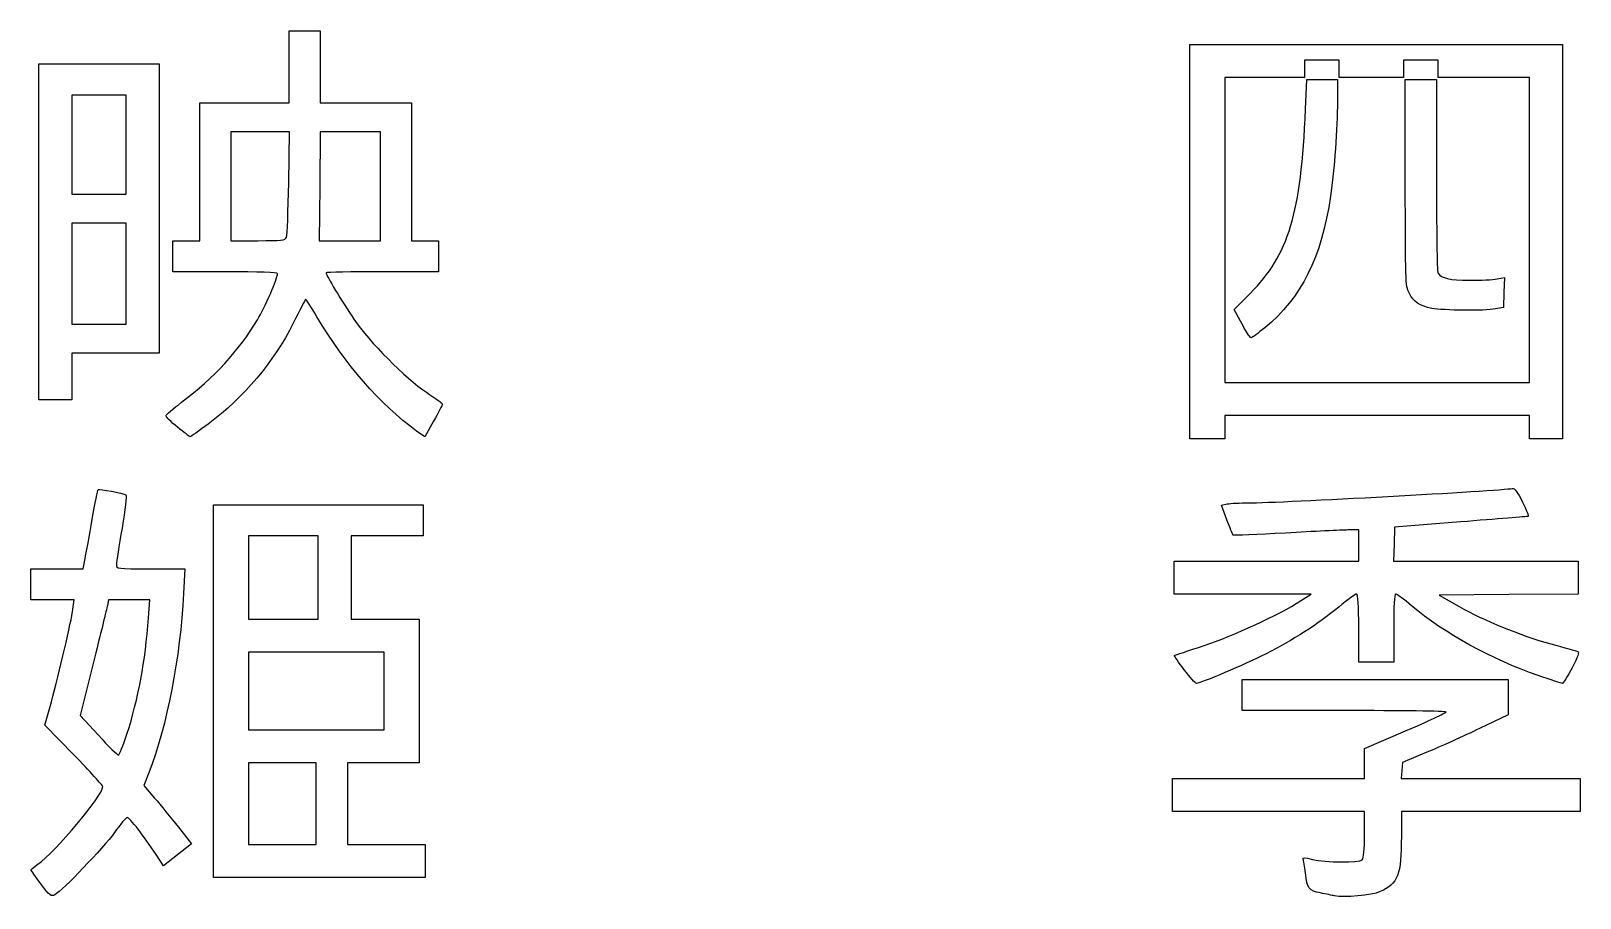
# Model space of a CAD drawing. Extents: x 0 to 38.3, y 0 to 21.4.
import ezdxf

# ---------------------------------------------------------------- set-up
doc = ezdxf.new("R2010")
doc.units = 0
doc.layers.add('Layer_1', color=7, linetype='CONTINUOUS')

msp = doc.modelspace()

# ---------------------------------------------------------------- linework, layer by layer
at = {"layer": 'Layer_1', "color": 7}
for points in [[(4.843529, 15.494881), (3.548724, 15.494881), (3.548724, 15.878527), (3.548724, 16.262172), (3.884414, 16.262172), (4.220104, 16.262172), (4.220104, 17.964601), (4.220104, 19.667029), (5.323086, 19.667029), (6.426068, 19.667029), (6.426068, 20.55421), (6.426068, 21.441391), (6.809713, 21.441391), (7.193359, 21.441391), (7.193359, 20.55421), (7.193359, 19.667029), (8.320319, 19.667029), (9.447279, 19.667029), (9.447279, 17.964601), (9.447279, 16.262172), (9.782969, 16.262172), (10.118659, 16.262172), (10.118659, 15.878527), (10.118659, 15.494881), (8.727943, 15.494881)], [(28.677526, 16.238195), (28.677526, 21.105701), (33.281276, 21.105701), (37.885026, 21.105701), (37.885026, 16.238195), (37.885026, 11.370688), (37.477401, 11.370688), (37.069779, 11.370688), (37.069779, 11.658422), (37.069779, 11.946157), (33.305253, 11.946157), (29.540728, 11.946157), (29.540728, 11.658422), (29.540728, 11.370688), (29.109128, 11.370688), (28.677526, 11.370688), (28.677526, 16.238195), (28.677526, 16.238195)], [(37.069779, 16.525929), (37.069779, 20.290454), (35.94282, 20.290454), (34.815859, 20.290454), (34.815859, 20.506254), (34.815859, 20.722055), (34.384257, 20.722055), (33.952657, 20.722055), (33.952657, 20.506254), (33.952657, 20.290454), (33.161388, 20.290454), (32.370118, 20.290454), (32.370118, 20.506254), (32.370118, 20.722055), (31.938516, 20.722055), (31.506914, 20.722055), (31.506914, 20.506254), (31.506914, 20.290454), (30.523821, 20.290454), (29.540728, 20.290454), (29.540728, 16.525929), (29.540728, 12.761404), (33.305253, 12.761404), (37.069779, 12.761404), (37.069779, 16.525929), (37.069779, 16.525929)], [(0.239779, 16.477973), (0.239779, 20.626144), (1.726406, 20.626144), (3.213034, 20.626144), (3.213034, 17.053442), (3.213034, 13.48074), (2.13403, 13.48074), (1.055026, 13.48074), (1.055026, 12.905272), (1.055026, 12.329803), (0.647402, 12.329803), (0.239779, 12.329803), (0.239779, 16.477973), (0.239779, 16.477973)], [(31.535723, 19.511173), (31.568271, 20.242498), (31.945216, 20.242498), (32.32216, 20.242498), (32.322048, 19.702996)], [(34.000612, 17.698934), (34.000612, 20.242498), (34.384257, 20.242498), (34.767904, 20.242498), (34.76875, 17.880678)], [(2.397787, 18.635981), (2.397787, 19.858852), (1.726406, 19.858852), (1.055026, 19.858852), (1.055026, 18.635981), (1.055026, 17.41311), (1.726406, 17.41311), (2.397787, 17.41311), (2.397787, 18.635981), (2.397787, 18.635981)], [(6.415227, 17.688855), (6.436391, 18.947693), (5.711893, 18.947693), (4.987395, 18.947693), (4.987395, 17.604933), (4.987395, 16.262172), (5.653645, 16.262172)], [(8.679987, 17.604933), (8.679987, 18.947693), (7.938132, 18.947693), (7.196278, 18.947693), (7.18283, 17.604903), (7.169382, 16.262113), (7.924685, 16.262142), (8.679988, 16.262172), (8.679988, 17.604933), (8.679987, 17.604933)], [(2.397787, 15.446925), (2.397787, 16.693774), (1.726406, 16.693774), (1.055026, 16.693774), (1.055026, 15.446925), (1.055026, 14.200076), (1.726406, 14.200076), (2.397787, 14.200076), (2.397787, 15.446925), (2.397787, 15.446925)], [(6.356979, 16.346095), (6.356979, 16.346095)], [(36.268697, 15.319354), (36.450595, 15.356134), (36.43654, 14.982595), (36.422485, 14.609056), (36.230664, 14.575175)], [(29.926748, 14.272877), (29.770598, 14.56148), (30.175302, 14.968235)], [(34.655565, 14.590959), (34.655568, 14.590959), (34.655458, 14.590959)], [(30.129398, 13.924331), (30.129398, 13.924331)], [(3.667748, 11.655161), (3.667748, 11.655161), (3.667748, 11.655159)], [(9.9951, 11.806013), (9.775629, 11.415746), (9.575487, 11.561337)], [(4.555794, 5.136443), (4.555794, 9.740193), (7.145404, 9.740193), (9.735013, 9.740193), (9.735013, 9.356547), (9.735013, 8.972902), (8.847832, 8.972902), (7.960651, 8.972902), (7.960651, 7.941854), (7.960651, 6.910805), (8.799876, 6.910805), (9.639102, 6.910805), (9.639102, 5.136443), (9.639102, 3.362081), (8.751921, 3.362081), (7.86474, 3.362081), (7.86474, 2.355011), (7.86474, 1.347941), (8.823854, 1.347941), (9.782969, 1.347941), (9.782969, 0.940317), (9.782969, 0.532693), (7.169382, 0.532693), (4.555794, 0.532693), (4.555794, 5.136443), (4.555794, 5.136443)], [(29.592304, 9.370806), (29.457997, 9.730819), (29.601267, 9.759473)], [(35.367349, 9.317159), (33.736856, 9.187619), (33.722999, 8.768537), (33.709142, 8.349456), (35.988904, 8.349456), (38.26867, 8.349456), (38.26867, 7.942438), (38.26867, 7.53542), (36.554252, 7.522824), (34.839834, 7.510229), (35.331005, 7.229637)], [(7.145404, 7.941854), (7.145404, 8.972902), (6.282201, 8.972902), (5.418997, 8.972902), (5.418997, 7.941854), (5.418997, 6.910805), (6.282201, 6.910805), (7.145404, 6.910805), (7.145404, 7.941854), (7.145404, 7.941854)], [(31.411003, 7.363358), (31.67476, 7.532064), (29.984319, 7.533136), (28.293881, 7.534208), (28.293881, 7.941832), (28.293881, 8.349456), (30.571779, 8.349456), (32.849673, 8.349456), (32.849673, 8.733102), (32.849673, 9.116747), (32.578833, 9.116747)], [(1.084843, 7.16291), (1.116019, 7.390363), (0.581987, 7.390363), (0.047956, 7.390363), (0.047956, 7.774008), (0.047956, 8.157654), (0.691958, 8.157654), (1.335961, 8.157654), (1.385995, 8.409422)], [(3.004542, 8.157654), (3.851075, 8.157654), (3.818655, 7.551212)], [(2.952234, 6.946772), (2.985626, 7.390363), (2.474707, 7.390363), (1.963787, 7.390363), (1.935474, 7.248797)], [(33.712875, 6.694981), (33.712875, 5.855756), (33.281273, 5.855756), (32.84967, 5.855756), (32.84967, 6.694981)], [(1.583107, 5.822114), (1.259054, 4.536997), (1.713319, 4.04545)], [(8.775898, 5.136443), (8.775898, 6.095558), (7.097448, 6.095558), (5.418997, 6.095558), (5.418997, 5.136443), (5.418997, 4.177329), (7.097448, 4.177329), (8.775898, 4.177329), (8.775898, 5.136443), (8.775898, 5.136443)], [(28.539008, 5.665782), (28.539011, 5.665806)], [(32.489772, 4.656886), (29.972096, 4.656886), (29.972096, 5.040532), (29.972096, 5.424178), (33.257064, 5.424178), (36.542032, 5.424178), (36.542032, 4.989426), (36.542032, 4.554675), (35.837173, 4.21423)], [(1.107989, 3.564894), (0.393661, 4.298975), (0.551117, 4.874371)], [(2.418364, 4.077441), (2.418364, 4.077441)], [(32.993542, 1.597311), (32.993542, 2.163188), (30.619734, 2.163188), (28.245923, 2.163188), (28.245923, 2.570812), (28.245923, 2.978436), (30.619734, 2.978436), (32.993542, 2.978436), (32.994388, 3.350092), (32.995235, 3.721749), (34.001343, 4.152981)], [(34.53038, 3.62549), (33.928445, 3.377194), (33.913685, 3.177815), (33.898925, 2.978436), (36.107647, 2.978436), (38.316368, 2.978436), (38.316368, 2.570812), (38.316368, 2.163188), (36.110404, 2.163188), (33.904442, 2.163188), (33.903313, 1.551753)], [(2.960714, 3.118331), (2.839721, 2.802646), (3.102195, 2.494906)], [(7.097448, 2.355011), (7.097448, 3.362081), (6.258223, 3.362081), (5.418997, 3.362081), (5.418997, 2.355011), (5.418997, 1.347941), (6.258223, 1.347941), (7.097448, 1.347941), (7.097448, 2.355011), (7.097448, 2.355011)], [(3.690901, 1.775994), (4.017133, 1.364821), (3.668282, 1.094954), (3.319431, 0.825086), (3.140452, 1.098502)], [(0.290902, 0.375955), (0.290902, 0.375955), (0.290902, 0.375955)], [(32.250013, 0.080125), (32.250016, 0.080125), (32.250228, 0.080125)]]:
    msp.add_lwpolyline(points, dxfattribs=at)
for points in [[(32.322048, 19.702996), (32.321904, 19.03306), (32.249195, 18.03069), (32.151966, 17.358199)], [(30.175302, 14.968235), (31.121497, 15.91923), (31.420266, 16.916929), (31.535723, 19.511173)], [(6.356979, 16.346095), (6.377375, 16.392252), (6.403587, 16.996495), (6.415227, 17.688855)], [(34.09376, 14.972783), (34.004998, 15.146771), (34.000612, 15.275152), (34.000612, 17.698934)], [(34.76875, 17.880678), (34.769033, 16.581677), (34.785345, 15.495114), (34.804717, 15.466093)], [(32.151966, 17.358199), (31.934881, 15.856708), (31.426531, 14.840192), (30.528268, 14.111392)], [(5.653645, 16.262172), (6.24207, 16.262172), (6.324226, 16.271977), (6.356979, 16.346095)], [(6.138333, 15.445378), (6.138333, 15.478189), (5.701738, 15.494881), (4.843529, 15.494881)], [(5.642226, 14.306317), (5.83318, 14.626359), (6.138333, 15.32699), (6.138333, 15.445378)], [(8.727943, 15.494881), (7.963049, 15.494881), (7.337227, 15.48246), (7.337227, 15.467282)], [(7.337227, 15.467282), (7.337227, 15.41426), (7.7381, 14.748061), (8.027604, 14.319967)], [(34.804717, 15.466093), (34.89461, 15.331465), (35.095067, 15.284461), (35.583264, 15.283532)], [(35.583264, 15.283532), (35.860208, 15.282996), (36.168652, 15.299125), (36.268697, 15.319354)], [(34.655458, 14.590959), (34.354296, 14.648597), (34.208633, 14.747614), (34.09376, 14.972783)], [(6.833775, 14.814784), (6.825828, 14.80639), (6.687933, 14.540563), (6.527341, 14.224055)], [(7.111607, 14.383182), (6.966747, 14.628955), (6.841723, 14.823176), (6.833775, 14.814784)], [(36.230664, 14.575175), (35.9606, 14.527475), (34.933498, 14.537767), (34.655565, 14.590959)], [(3.765897, 12.270612), (4.57391, 12.879468), (5.18917, 13.546989), (5.642226, 14.306317)], [(6.527341, 14.224055), (6.035758, 13.255204), (5.316578, 12.403499), (4.425109, 11.734441)], [(9.575487, 11.561337), (8.663005, 12.225116), (7.803147, 13.209899), (7.111607, 14.383182)], [(8.027604, 14.319967), (8.402012, 13.766324), (9.301298, 12.861492), (9.817314, 12.519219)], [(30.129398, 13.924331), (30.103829, 13.9573), (30.012634, 14.114146), (29.926748, 14.272877)], [(30.199863, 13.864386), (30.186684, 13.864386), (30.154973, 13.891361), (30.129398, 13.924331)], [(30.528268, 14.111392), (30.360826, 13.975539), (30.213043, 13.864386), (30.199863, 13.864386)], [(3.380879, 11.936084), (3.380879, 11.96051), (3.554137, 12.111047), (3.765897, 12.270612)], [(9.817314, 12.519219), (10.034022, 12.375477), (10.212058, 12.244013), (10.212949, 12.227076)], [(3.667748, 11.655159), (3.50997, 11.785243), (3.380879, 11.911659), (3.380879, 11.936084)], [(10.212949, 12.227076), (10.213852, 12.21014), (10.115809, 12.02066), (9.9951, 11.806013)], [(3.979476, 11.418645), (3.965802, 11.418645), (3.825526, 11.525077), (3.667748, 11.655161)], [(4.425109, 11.734441), (4.193684, 11.560754), (3.993149, 11.418645), (3.979476, 11.418645)], [(1.56146, 9.380525), (1.630447, 9.77616), (1.694735, 10.107806), (1.704323, 10.117517)], [(1.704323, 10.117517), (1.72579, 10.13926), (2.331101, 10.021186), (2.392404, 9.983298)], [(2.392404, 9.983298), (2.41819, 9.967361), (2.379106, 9.625301), (2.298868, 9.164689)], [(30.134611, 9.788128), (30.877126, 9.788128), (36.385125, 10.088256), (36.642822, 10.142757)], [(36.642822, 10.142757), (36.696718, 10.154156), (36.771176, 10.054314), (36.894197, 9.805695)], [(29.601267, 9.759473), (29.680069, 9.775232), (29.920074, 9.788128), (30.134611, 9.788128)], [(36.894197, 9.805695), (36.990336, 9.611403), (37.052984, 9.451146), (37.03342, 9.449568)], [(1.385995, 8.409422), (1.413514, 8.547894), (1.492473, 8.98489), (1.56146, 9.380525)], [(29.749361, 8.988043), (29.736858, 9.000556), (29.66617, 9.172799), (29.592304, 9.370806)], [(37.03342, 9.449568), (37.013862, 9.447987), (36.264122, 9.388405), (35.367349, 9.317159)], [(2.298868, 9.164689), (2.223061, 8.72951), (2.160355, 8.3249), (2.159522, 8.265555)], [(31.040053, 9.041019), (30.342685, 8.999369), (29.761874, 8.975529), (29.749361, 8.988043)], [(32.578833, 9.116747), (32.429871, 9.116747), (31.737419, 9.08267), (31.040053, 9.041019)], [(2.159522, 8.265555), (2.158007, 8.157676), (2.158176, 8.157654), (3.004542, 8.157654)], [(3.818655, 7.551212), (3.733408, 5.956596), (3.411948, 4.295651), (2.960714, 3.118331)], [(29.031317, 6.262466), (29.73471, 6.494566), (30.883877, 7.026194), (31.411003, 7.363358)], [(32.79959, 7.534207), (32.772045, 7.534207), (32.572432, 7.390031), (32.356002, 7.213816)], [(32.84967, 6.694981), (32.84967, 7.246229), (32.832483, 7.534207), (32.79959, 7.534207)], [(33.761223, 7.534207), (33.730571, 7.534207), (33.712875, 7.227029), (33.712875, 6.694981)], [(34.156856, 7.241586), (33.965848, 7.402527), (33.787814, 7.534207), (33.761223, 7.534207)], [(0.551117, 4.874371), (0.747689, 5.592715), (1.043442, 6.86086), (1.084843, 7.16291)], [(1.935474, 7.248797), (1.919902, 7.170936), (1.761337, 6.528929), (1.583107, 5.822114)], [(2.418364, 4.077441), (2.700252, 4.949409), (2.870933, 5.86675), (2.952234, 6.946772)], [(32.356002, 7.213816), (31.816252, 6.774361), (31.233302, 6.398791), (30.562242, 6.058176)], [(37.27892, 5.522929), (36.168417, 5.903017), (34.948461, 6.574588), (34.156856, 7.241586)], [(35.331005, 7.229637), (35.94829, 6.876999), (36.821756, 6.519813), (37.597289, 6.302884)], [(28.299726, 6.015195), (28.309689, 6.021711), (28.638915, 6.132985), (29.031317, 6.262466)], [(37.597289, 6.302884), (37.926984, 6.210664), (38.225264, 6.126365), (38.260133, 6.115553)], [(28.539011, 5.665806), (28.397431, 5.851452), (28.289752, 6.008677), (28.299726, 6.015195)], [(30.562242, 6.058176), (30.041463, 5.793839), (28.943046, 5.328243), (28.840213, 5.328243)], [(38.260133, 6.115553), (38.305732, 6.101414), (38.266116, 5.988141), (38.119016, 5.712069)], [(28.840213, 5.328243), (28.816139, 5.328243), (28.680588, 5.480136), (28.539008, 5.665782)], [(37.881117, 5.328243), (37.862744, 5.328243), (37.591763, 5.415851), (37.27892, 5.522929)], [(38.119016, 5.712069), (38.006536, 5.500965), (37.899481, 5.328243), (37.881117, 5.328243)], [(35.007448, 4.620549), (35.007448, 4.640533), (33.874493, 4.656886), (32.489772, 4.656886)], [(34.001343, 4.152981), (34.554699, 4.390159), (35.007448, 4.600564), (35.007448, 4.620549)], [(35.837173, 4.21423), (35.449499, 4.026986), (34.861444, 3.762052), (34.53038, 3.62549)], [(1.713319, 4.04545), (1.963166, 3.7751), (2.18593, 3.553904), (2.20835, 3.553904)], [(2.20835, 3.553904), (2.230771, 3.553904), (2.325277, 3.789496), (2.418364, 4.077441)], [(1.822318, 2.77812), (1.822318, 2.807101), (1.50087, 3.16115), (1.107989, 3.564894)], [(0.216284, 0.862682), (0.641342, 1.152156), (1.822318, 2.560647), (1.822318, 2.77812)], [(3.102195, 2.494906), (3.246556, 2.325649), (3.511474, 2.002138), (3.690901, 1.775994)], [(2.424352, 2.016314), (2.396553, 2.014648), (2.255118, 1.847788), (2.110052, 1.645487)], [(3.140452, 1.098502), (2.846091, 1.548179), (2.478335, 2.019526), (2.424352, 2.016314)], [(2.110052, 1.645487), (1.835362, 1.262421), (0.822003, 0.204218), (0.636918, 0.107164)], [(32.935994, 0.973886), (32.974252, 1.012142), (32.993542, 1.221124), (32.993542, 1.597311)], [(33.903313, 1.551753), (33.90162, 0.597057), (33.818872, 0.381473), (33.379162, 0.18391)], [(0.049946, 0.724516), (0.049212, 0.737704), (0.124064, 0.799879), (0.216284, 0.862682)], [(31.475841, 0.989467), (31.458936, 1.033493), (31.514796, 1.031672), (31.706484, 0.981949)], [(31.532514, 0.648112), (31.513605, 0.803907), (31.488103, 0.957517), (31.475841, 0.989467)], [(31.706484, 0.981949), (32.024757, 0.89939), (32.856046, 0.893938), (32.935994, 0.973886)], [(0.290902, 0.375955), (0.159111, 0.554476), (0.050681, 0.711328), (0.049946, 0.724516)], [(31.902375, 0.152998), (31.612507, 0.211631), (31.580246, 0.254817), (31.532514, 0.648112)], [(0.636918, 0.107164), (0.538714, 0.055668), (0.512075, 0.076362), (0.290902, 0.375955)], [(32.250228, 0.080125), (32.197477, 0.092175), (32.040943, 0.124969), (31.902375, 0.152998)], [(33.379162, 0.18391), (33.170989, 0.090377), (32.482242, 0.027071), (32.250013, 0.080125)]]:
    msp.add_open_spline(points, degree=3, dxfattribs=at)

doc.saveas('drawing.dxf')
